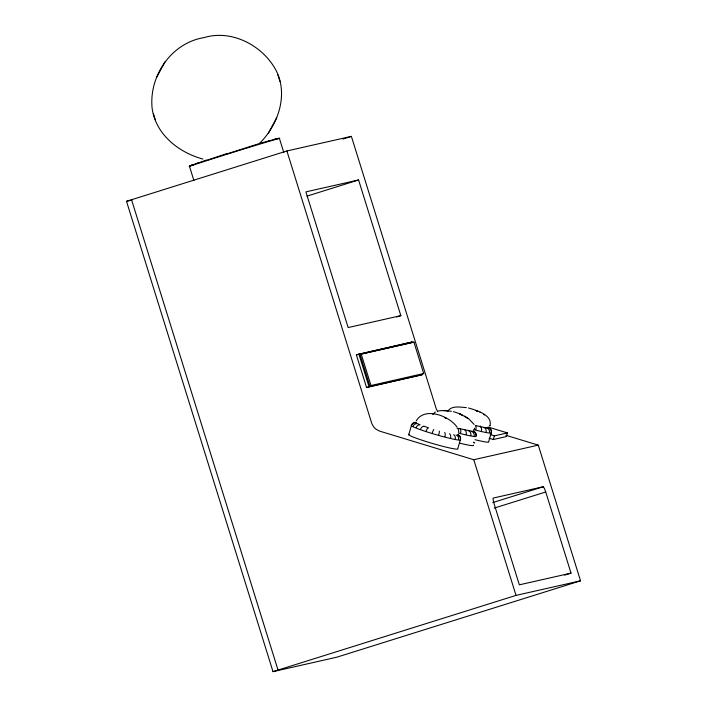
<?xml version="1.0" encoding="UTF-8"?>
<svg xmlns="http://www.w3.org/2000/svg" width="707" height="707" viewBox="0 0 707 707"><rect width="100%" height="100%" fill="white"/><g stroke="black" fill="none" stroke-linecap="round" stroke-linejoin="round"><path stroke-width="1.06" d="M227.38 153.746L260.53 143.185L278.973 138.183M206.02 160.524L227.362 153.41M197.889 163.176L206.267 160.1M490.004 425.623L489.845 426.021C493.221 415.159 476.774 410.387 468.449 407.974M192.251 165.067L198.252 162.716M474.406 429.043L474.627 428.142M189.485 166.083L192.684 164.581M408.734 434.778L411.386 425.711M457.818 435.079A4.083 4.039 77.3 0 1 460.443 439.542L457.818 448.645A25.717 1.909 16.3 0 1 432.684 443.528A25.717 1.909 16.3 0 1 408.885 434.301M480.371 425.968L480.159 426.701A4.083 2.474 -76.9 0 1 481.476 431.005M487.114 427.258L486.902 427.991A4.083 3.756 -83.8 0 1 489.483 432.534M488.643 427.284L488.431 428.018A4.083 4.039 77.3 0 1 491.294 432.569M493.318 439.515L494.396 435.848L507.414 432.905L506.345 436.572L493.318 439.515L489.129 438.243M259.575 143.309C277.745 125.528 288.191 95.975 276.764 71.805C264.126 46.291 232.347 28.996 204.111 37.595C171.412 42.862 149 75.737 152.085 107.941C155.363 134.038 178.65 152.615 202.9 159.031M416.273 420.868C424.545 406.445 449.334 415.928 456.943 426.948M165.031 61.756L156.627 77.487M268.333 133.34L276.737 117.601M447.708 411.35C451.446 405.244 460.354 407.197 466.408 407.639M432.781 414.576L435.353 411.881M190.006 165.774L193.524 164.775M505.77 435.265L538.274 445.136L580.535 580.809L336.806 657.192L273.008 671.641L126.509 201.309L286.892 150.962L351.397 136.38L436.263 408.84L437.721 411.695M273.008 671.641L516.03 595.391L580.535 580.809M276.782 138.775L279.265 138.254M343.001 139.014L351.397 136.38M306.979 196.148L358.582 179.967L400.842 315.64L396.627 316.966M356.381 354.826L411.792 342.082L356.381 354.826L366.562 387.516L421.973 374.781A0.919 0.654 -8.6 0 0 422.468 373.906M366.562 387.516L369.036 386.738A0.919 0.636 -25.8 0 0 369.734 385.828L359.978 354.41L361.18 354.039L413.922 342.117L423.696 373.517L422.494 373.897M359.978 354.41L413.922 342.117M492.779 502.571L543.215 486.761A6.566 0.99 72.6 0 1 545.733 491.966L571.017 573.147L564.707 575.118M494.237 508.103L545.733 491.966M268.96 140.666L269.5 140.852M126.509 201.309L131.856 200.099M358.582 179.967L305.901 191.871L348.153 327.553L400.842 315.64M423.696 373.517L369.761 385.81L370.963 385.439L361.18 354.039M421.973 374.781L369.036 386.738L358.856 354.048A0.919 0.654 -8.6 0 1 359.951 354.419M286.892 150.962L371.758 423.413L373.57 426.736A14.202 14.034 77.3 0 0 376.097 429.255L379.403 431.049L473.77 459.718L538.274 445.136M543.215 486.761L493.203 498.064A6.566 0.99 72.6 0 0 494.043 503.64L519.336 584.83L571.017 573.147M275.058 138.899L275.642 139.076M438.26 410.961L442.653 410.537L451.402 411.262M456.969 428.124L473.151 431.464A4.083 4.039 77.3 0 1 476.023 436.016A25.717 1.909 16.3 0 1 458.375 433.038M447.911 410.696L442.653 410.537M475.404 425.526L486.902 427.991L488.555 427.62A4.083 4.039 -43.8 0 1 491.453 432.092M473.549 442.67L474.751 442.821L473.557 442.158M453.399 411.633L460.151 413.869L468.184 418.517M488.546 427.178L507.414 432.905M490.207 434.575L494.396 435.848M424.041 426.268L427.744 427.532M445.931 418.217L444.897 417.802L445.896 418.208M419.437 424.483L417.713 423.723A4.083 3.765 -63.4 0 0 413.074 426.153M479.991 412.163L480.548 412.517M483.668 414.47L484.489 414.982M464.649 416.114L468.997 419.065L474.132 424.439M458.163 428.902L458.87 432.233M277.886 74.809L279.937 81.349M155.478 120.287L153.428 113.739M473.77 459.718L516.03 595.391M283.852 152.685L279.451 138.545A47.369 0.574 -17.3 0 0 233.354 152.235A47.369 0.574 -17.3 0 0 189.794 166.499M189.503 166.428L193.904 180.568M131.529 199.674L278.019 670.015M411.792 342.064A0.919 0.636 -25.8 0 1 412.685 342.497M474.998 439.692A25.717 1.909 16.3 0 0 478.683 440.585L483.349 441.583A25.717 1.909 16.3 0 0 488.67 441.672L491.33 432.604A25.717 1.909 16.3 0 1 473.646 429.582M484.074 427.549A4.083 3.226 -79.2 0 1 486.133 432.004M488.961 427.815A4.083 3.765 -63.4 0 1 489.129 428M475.404 425.534A4.083 1.547 -75.4 0 1 475.82 429.609M473.398 445.127A25.717 1.909 16.3 0 1 468.069 445.039L463.412 444.04A25.717 1.909 16.3 0 1 459.718 443.148M471.622 431.456A4.083 3.756 -83.8 0 1 474.211 435.989M468.803 431.005A4.083 3.226 -79.2 0 1 470.862 435.459M473.283 431.076A4.083 4.039 -43.8 0 1 476.173 435.539M473.319 430.934A4.083 3.765 -63.4 0 1 474.379 432.313M464.879 430.165A4.083 2.474 -76.9 0 1 466.196 434.46M460.124 428.99A4.083 1.547 -75.4 0 1 460.549 433.064M460.469 439.577A25.717 1.909 16.3 0 1 435.335 434.469A25.717 1.909 16.3 0 1 411.545 425.234M420.603 429.176A4.083 2.483 -70.4 0 1 423.882 426.259M426.1 431.049A4.083 1.564 -71.9 0 1 428.566 427.85M411.562 425.207A4.083 4.039 -43.8 0 1 416.432 422.936M411.713 424.73A4.083 4.039 77.3 0 1 416.043 422.415M432.277 432.993A4.083 0.539 -73.1 0 1 433.824 429.511M439.303 431.111A4.083 0.521 -74.2 0 1 438.711 434.885M416.158 427.505A4.083 3.235 -68.1 0 1 420.091 424.836M457.703 434.602A4.083 4.039 -43.8 0 1 460.593 439.065M456.042 434.973A4.083 3.756 -83.8 0 1 458.631 439.507M453.611 434.699A4.083 3.226 -79.2 0 1 455.281 438.976M449.449 433.753A4.083 2.474 -76.9 0 1 450.615 437.978M458.419 435.176A4.083 3.765 -63.4 0 1 458.799 435.83M444.641 432.56A4.083 1.547 -75.4 0 1 444.968 436.581M477.181 411.041L476.147 410.687L477.181 411.041M461.883 414.903L459.868 414.143L461.883 414.903"/></g></svg>
